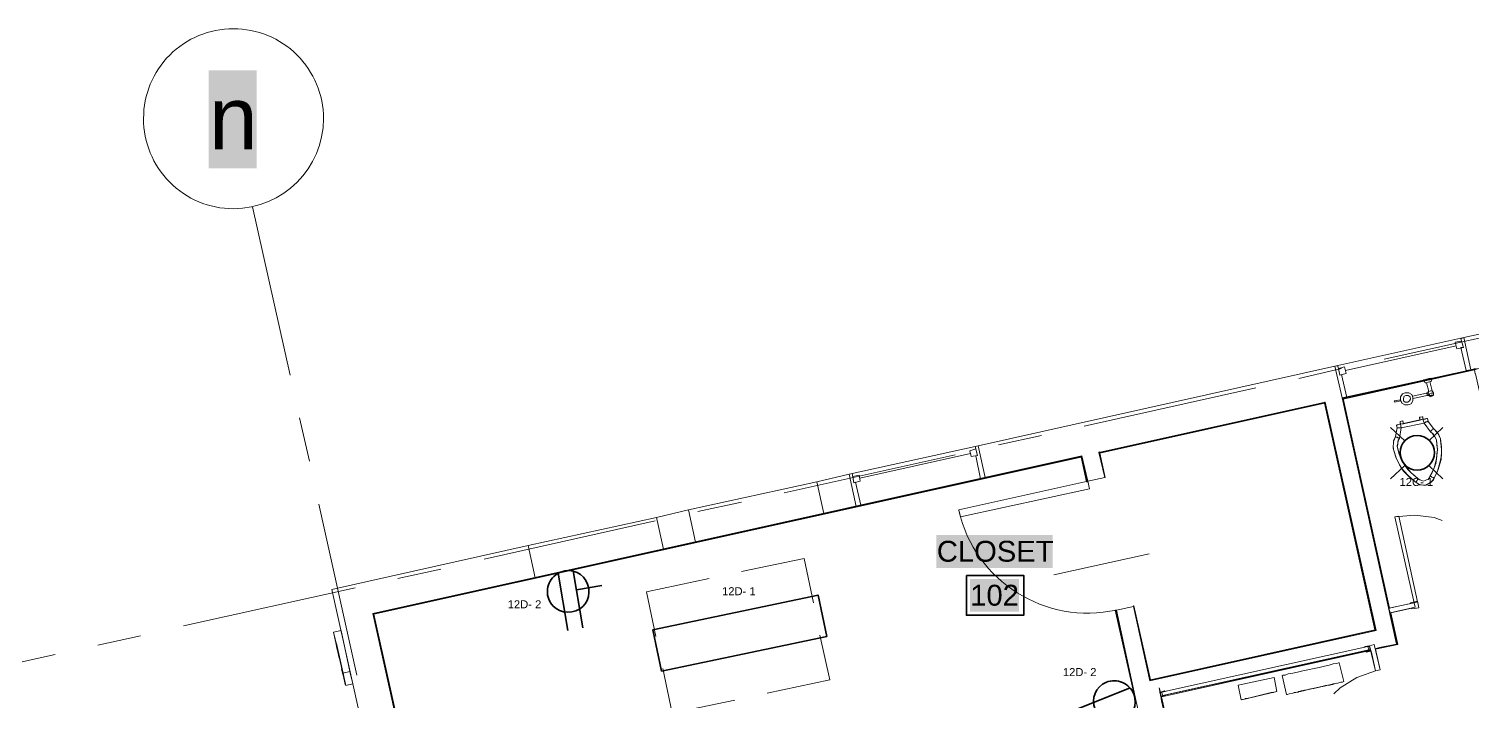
# Model space of a CAD drawing. Header units: inches. Extents: x 14.2 to 49.7, y 0.3 to 22.9.
# Drawn here: x 33.636 to 37.741, y 12.614 to 14.527 of the extents above; entities that cross this region are included whole.
import ezdxf

# ---------------------------------------------------------------- set-up
doc = ezdxf.new("R2010")
doc.units = ezdxf.units.IN
doc.header["$MEASUREMENT"] = 0
doc.layers.add('PDF2_Geometry', color=7, linetype='Continuous')
doc.layers.add('PDF_Text', color=7, linetype='Continuous')
doc.layers.add('PDF_Geometry', color=7, linetype='Continuous', true_color=0x777777)
doc.layers.add('PDF_Solid Fills', color=7, linetype='Continuous', true_color=0xffffff)
doc.styles.add('PDF Arial', font='arial.ttf')

msp = doc.modelspace()

# ---------------------------------------------------------------- linework, layer by layer
at = {"layer": 'PDF2_Geometry', "lineweight": 35}
for points in [[(37.5091, 13.3928), (37.5491, 13.3544)], [(37.6575, 13.3928), (37.6175, 13.3544)], [(37.5091, 13.2461), (37.5491, 13.2844)], [(37.6575, 13.2461), (37.6175, 13.2844)], [(35.1691, 12.8153), (35.1418, 12.978)], [(35.2118, 12.8225), (35.1845, 12.9852)], [(35.2659, 12.9431), (35.1936, 12.9309)], [(36.6149, 12.5906), (36.7681, 12.6518)]]:
    msp.add_lwpolyline(points, dxfattribs=at)
msp.add_lwpolyline([(35.9053, 12.7983), (35.4355, 12.6997), (35.4109, 12.8172), (35.8806, 12.9157)], close=True, dxfattribs=at)
for centre, radius, start, end in [((37.5842, 13.3211), 0.0484, 90.0411, 179.9589), ((35.1706, 12.9256), 0.0597, 99.3032, 189.7827), ((36.723, 12.6125), 0.0597, 21.5617, 112.0411)]:
    msp.add_arc(centre, radius, start, end, dxfattribs=at)
for points in [[(37.5841, 13.3694), (37.6108, 13.3694), (37.6341, 13.3478), (37.6341, 13.3211)], [(37.5841, 13.2711), (37.5575, 13.2711), (37.5358, 13.2944), (37.5358, 13.3211)], [(37.6341, 13.3211), (37.6341, 13.2944), (37.6108, 13.2711), (37.5841, 13.2711)], [(35.1609, 12.9846), (35.1938, 12.9901), (35.2229, 12.968), (35.2284, 12.9351)], [(35.2284, 12.9351), (35.2339, 12.9022), (35.2134, 12.8734), (35.1805, 12.8679)], [(35.1805, 12.8679), (35.1477, 12.8624), (35.1172, 12.8826), (35.1117, 12.9155)], [(36.6687, 12.5906), (36.6564, 12.6215), (36.6697, 12.6555), (36.7006, 12.6679)], [(36.7786, 12.6345), (36.791, 12.6036), (36.7755, 12.5704), (36.7446, 12.5581)]]:
    msp.add_open_spline(points, degree=3, dxfattribs=at)
at = {"layer": 'PDF_Geometry', "lineweight": 9}
msp.add_lwpolyline([(34.2176, 14.5265, 0.416667), (33.9626, 14.2715, 0.415306), (34.2176, 14.0149, 0.413961), (34.4743, 14.2715, 0.415306)], format="xyb", close=True, dxfattribs=at)
for points in [[(34.3793, 13.5416), (34.2726, 14.0199)], [(37.4908, 13.5866), (37.9791, 13.6949)], [(37.4642, 12.7633), (37.5258, 12.7766), (37.3708, 13.4766), (37.7375, 13.5566), (37.7175, 13.6482), (37.3508, 13.5666), (37.3708, 13.4766)], [(37.2475, 13.5316), (37.3692, 13.5599)], [(37.7491, 13.5599), (37.7491, 13.5582), (37.3708, 13.4749)], [(37.3725, 13.4766), (37.5042, 12.8783), (37.3725, 13.4749), (37.7358, 13.5549)], [(37.7591, 13.5599), (37.7475, 13.5566), (37.7358, 13.5549), (37.7475, 13.5566), (37.7491, 13.5566), (37.7475, 13.5566), (37.3742, 13.4732)], [(37.6891, 13.5466), (37.5075, 13.5066)], [(37.7691, 13.2066), (37.8241, 13.2182), (37.7508, 13.5449), (37.7491, 13.5449), (37.7475, 13.5566), (37.7358, 13.5549), (37.7475, 13.5566), (37.7475, 13.5582), (37.7358, 13.5549), (37.7475, 13.5582), (37.7575, 13.5599)], [(37.7475, 13.5582), (37.7358, 13.5549), (37.7475, 13.5582)], [(36.6375, 13.3966), (37.1258, 13.5049)], [(37.6025, 13.5282), (37.6075, 13.5199), (37.6108, 13.5199), (37.6175, 13.4949)], [(37.6225, 13.5232), (37.6241, 13.5232), (37.6225, 13.5232), (37.6158, 13.5216), (37.6108, 13.5199), (37.6075, 13.5199)], [(37.6308, 13.4849), (37.6308, 13.4916), (37.6275, 13.4966), (37.6208, 13.5232)], [(37.6241, 13.5232), (37.6258, 13.5332)], [(37.3225, 13.4649), (36.6792, 13.3216), (37.3225, 13.4632)], [(36.6825, 13.3216), (36.6825, 13.3199), (36.6975, 13.2499), (36.6809, 13.3216), (37.3208, 13.4632), (37.4658, 12.8149), (37.3208, 13.4649), (37.3225, 13.4649), (37.4575, 12.8549)], [(37.3742, 13.4749), (37.5058, 12.8783), (37.5658, 12.8916)], [(37.5375, 13.4716), (37.5208, 13.4682), (37.5192, 13.4682)], [(37.5208, 13.4649), (37.5375, 13.4682)], [(37.5208, 13.4649), (37.5208, 13.4649)], [(37.5408, 13.4616), (37.5492, 13.4566), (37.5592, 13.4566), (37.5675, 13.4599), (37.5725, 13.4682), (37.5725, 13.4782), (37.5691, 13.4866), (37.5608, 13.4916), (37.5508, 13.4916), (37.5425, 13.4882), (37.5375, 13.4799), (37.5375, 13.4699), (37.5408, 13.4616), (37.5492, 13.4566), (37.5592, 13.4566), (37.5675, 13.4599), (37.5725, 13.4682), (37.5725, 13.4782), (37.5691, 13.4866), (37.5608, 13.4916), (37.5508, 13.4916), (37.5425, 13.4882), (37.5375, 13.4799), (37.5375, 13.4699), (37.5408, 13.4632)], [(37.6108, 13.4899), (37.5708, 13.4816)], [(37.5725, 13.4749), (37.6125, 13.4832)], [(37.6175, 13.4932), (37.6108, 13.4916), (37.6125, 13.4882), (37.6125, 13.4849), (37.6141, 13.4832), (37.6191, 13.4832), (37.6208, 13.4799)], [(37.6308, 13.4832), (37.6291, 13.4849), (37.6308, 13.4849), (37.6291, 13.4849), (37.6241, 13.4849), (37.6208, 13.4832), (37.6191, 13.4832), (37.6158, 13.4882), (37.6158, 13.4949), (37.6175, 13.4949), (37.6225, 13.4966), (37.6258, 13.4966), (37.6275, 13.4966)], [(37.6308, 13.4916), (37.6291, 13.4899), (37.6241, 13.4899), (37.6191, 13.4882)], [(37.6241, 13.4849), (37.6208, 13.4832), (37.6191, 13.4832)], [(36.6825, 13.3199), (37.3208, 13.4616), (37.4642, 12.8166), (37.4658, 12.8166), (37.4658, 12.8149), (36.8258, 12.6733), (36.7775, 12.8849), (36.8258, 12.6733), (36.8258, 12.6749), (36.7792, 12.8849), (36.7775, 12.8849), (36.7775, 12.8833), (36.8242, 12.6716), (37.4675, 12.8149)], [(37.5991, 13.4232), (37.5908, 13.4216), (37.5991, 13.4232), (37.6008, 13.4232), (37.6008, 13.4216), (37.6008, 13.4199), (37.6008, 13.4182), (37.6008, 13.4166), (37.5925, 13.4132), (37.5458, 13.4032), (37.5375, 13.4016), (37.5392, 13.3916), (37.5342, 13.3616), (37.5308, 13.3549), (37.5342, 13.3616), (37.5325, 13.3632), (37.5292, 13.3632), (37.5275, 13.3649), (37.5258, 13.3649), (37.5242, 13.3649), (37.5225, 13.3666), (37.5175, 13.3549)], [(34.4343, 13.2966), (34.4059, 13.4199)], [(37.5342, 13.4016), (37.5375, 13.4016), (37.6008, 13.4166), (37.6041, 13.4049), (37.5392, 13.3916), (37.5375, 13.4016), (37.5342, 13.4016), (37.5308, 13.3999), (37.5292, 13.3999), (37.5275, 13.3999), (37.5258, 13.3982), (37.5275, 13.3916), (37.5225, 13.3666), (37.5175, 13.3516), (37.5158, 13.3349), (37.5175, 13.3299), (37.5258, 13.3032), (37.5392, 13.2782), (37.5575, 13.2566), (37.5791, 13.2382), (37.5808, 13.2366), (37.5908, 13.2299), (37.6041, 13.2282), (37.6091, 13.2282), (37.6208, 13.2349), (37.6308, 13.2432), (37.6325, 13.2482), (37.6441, 13.2732), (37.6525, 13.3016), (37.6541, 13.3299), (37.6508, 13.3566), (37.6508, 13.3599), (37.6441, 13.3749), (37.6341, 13.3866), (37.6308, 13.3899), (37.6158, 13.4099), (37.6141, 13.4182), (37.6125, 13.4182), (37.6108, 13.4182), (37.6075, 13.4166), (37.6041, 13.4166), (37.6008, 13.4166), (37.6125, 13.4182)], [(37.6041, 13.4049), (37.6225, 13.3799), (37.6291, 13.3749), (37.6225, 13.3799), (37.6041, 13.4049), (37.5392, 13.3916), (37.5375, 13.3916), (37.5342, 13.3916), (37.5308, 13.3916), (37.5292, 13.3916), (37.5275, 13.3916), (37.5225, 13.3666)], [(37.5275, 13.3916), (37.5258, 13.3982)], [(37.5292, 13.3316), (37.5275, 13.3382), (37.5292, 13.3449), (37.5292, 13.3499), (37.5308, 13.3566), (37.5342, 13.3616), (37.5392, 13.3916)], [(37.6008, 13.4166), (37.6041, 13.4049), (37.6075, 13.4066), (37.6091, 13.4082), (37.6125, 13.4082), (37.6141, 13.4099), (37.6158, 13.4099), (37.6141, 13.4182)], [(37.6191, 13.2332), (37.6275, 13.2399), (37.6325, 13.2482), (37.6425, 13.2682), (37.6491, 13.2916), (37.6541, 13.3132), (37.6541, 13.3366), (37.6508, 13.3599), (37.6458, 13.3716), (37.6391, 13.3816), (37.6308, 13.3899), (37.6158, 13.4099)], [(37.6358, 13.3649), (37.6391, 13.3566), (37.6375, 13.3616), (37.6341, 13.3682), (37.6308, 13.3732), (37.6275, 13.3766), (37.6225, 13.3799), (37.6241, 13.3832), (37.6258, 13.3849), (37.6275, 13.3866), (37.6291, 13.3882), (37.6308, 13.3899)], [(36.3942, 13.3432), (36.5159, 13.3699)], [(37.5158, 13.3416), (37.5175, 13.3299), (37.5242, 13.3082), (37.5342, 13.2866), (37.5458, 13.2682), (37.5625, 13.2516), (37.5808, 13.2366), (37.5891, 13.2316), (37.5991, 13.2282)], [(37.5275, 13.3416), (37.5292, 13.3466), (37.5275, 13.3416), (37.5275, 13.3399), (37.5292, 13.3316), (37.5375, 13.3066), (37.5508, 13.2832), (37.5675, 13.2632), (37.5875, 13.2466), (37.5925, 13.2432), (37.5975, 13.2416), (37.6025, 13.2399), (37.6075, 13.2416), (37.6108, 13.2432), (37.6158, 13.2449), (37.6191, 13.2499), (37.6208, 13.2532), (37.6325, 13.2782), (37.6391, 13.3032), (37.6425, 13.3299), (37.6391, 13.3566), (37.6358, 13.3649), (37.6391, 13.3566), (37.6425, 13.3299), (37.6391, 13.3032), (37.6325, 13.2782), (37.6208, 13.2532), (37.6275, 13.2649), (37.6325, 13.2782), (37.6375, 13.2899), (37.6391, 13.3032), (37.6408, 13.3166), (37.6425, 13.3299), (37.6408, 13.3432), (37.6391, 13.3566), (37.6425, 13.3299), (37.6391, 13.3032), (37.6325, 13.2782), (37.6208, 13.2532)], [(37.6325, 13.2482), (37.6308, 13.2482), (37.6308, 13.2499), (37.6291, 13.2499), (37.6258, 13.2516), (37.6241, 13.2532), (37.6208, 13.2532), (37.6191, 13.2499), (37.6158, 13.2449), (37.6108, 13.2432), (37.6075, 13.2416), (37.6025, 13.2399), (37.5975, 13.2416), (37.5925, 13.2432), (37.5875, 13.2466), (37.5675, 13.2632), (37.5508, 13.2832), (37.5375, 13.3066), (37.5292, 13.3316), (37.5275, 13.3399)], [(37.5292, 13.3516), (37.5292, 13.3499)], [(37.5292, 13.3449), (37.5292, 13.3432)], [(37.6225, 13.3799), (37.6291, 13.3749)], [(37.6341, 13.3666), (37.6291, 13.3732), (37.6341, 13.3666), (37.6308, 13.3732)], [(34.6159, 12.8616), (36.6309, 13.3099)], [(36.6309, 13.3099), (34.6159, 12.8616)], [(35.7842, 13.2066), (36.2709, 13.3149)], [(36.6309, 13.3116), (36.6309, 13.3116)], [(36.6309, 13.3099), (36.6459, 13.2382), (36.6309, 13.3116)], [(37.5875, 13.2466), (37.5775, 13.2549), (37.5675, 13.2632), (37.5575, 13.2732), (37.5508, 13.2832), (37.5425, 13.2949), (37.5375, 13.3066), (37.5325, 13.3199), (37.5292, 13.3316), (37.5375, 13.3066), (37.5508, 13.2832), (37.5675, 13.2632), (37.5875, 13.2466), (37.5858, 13.2449), (37.5841, 13.2416), (37.5825, 13.2399), (37.5825, 13.2382), (37.5808, 13.2382), (37.5808, 13.2366)], [(36.6975, 13.2499), (36.6975, 13.2499)], [(37.6025, 13.2282), (37.6091, 13.2282), (37.6158, 13.2316)], [(35.5392, 13.1532), (35.6626, 13.1799)], [(34.5693, 12.6883), (34.4609, 13.1749)], [(37.6558, 13.1282), (37.6325, 13.1366), (37.5775, 13.1432), (37.5208, 13.1382), (37.5325, 13.1399), (37.5858, 12.8966), (37.5758, 12.8933), (37.5208, 13.1382)], [(34.9309, 13.0183), (35.4176, 13.1266)], [(34.6859, 12.9633), (34.8076, 12.9899)], [(34.076, 12.8283), (34.5643, 12.9366)], [(37.5658, 12.8933), (37.5858, 12.8983), (37.5658, 12.8933)], [(36.7858, 12.6133), (36.7292, 12.8733), (36.7275, 12.8733), (36.7259, 12.8733), (36.7842, 12.6116), (36.7842, 12.6133), (36.7858, 12.6133), (37.1575, 10.945)], [(36.7858, 12.6133), (36.7275, 12.8733), (36.7858, 12.6133)], [(37.5691, 12.8783), (37.5092, 12.8649), (37.5292, 12.7749), (37.5275, 12.7749), (37.5275, 12.7766), (37.5275, 12.7749), (37.5292, 12.7749), (37.4658, 12.7616), (37.5275, 12.7766), (37.4658, 12.7616), (37.4792, 12.7033), (37.4625, 12.7749), (37.4492, 12.7716), (37.4658, 12.6999), (37.4792, 12.7033), (37.4658, 12.6999), (37.4558, 12.7483), (37.4542, 12.7483), (37.4525, 12.7566), (37.4392, 12.7533), (37.4392, 12.7549), (37.4508, 12.7583), (37.4492, 12.7699)], [(37.5075, 12.8649), (37.5275, 12.7766), (37.5075, 12.8649)], [(37.5691, 12.8766), (37.5891, 12.8799), (37.5691, 12.8766)], [(37.5691, 12.8783), (37.5691, 12.8766), (37.5691, 12.8783)], [(34.5243, 12.8149), (34.5026, 12.8099)], [(34.5243, 12.8149), (34.5026, 12.8099)], [(34.5243, 12.8149), (34.5026, 12.8099)], [(34.5243, 12.8149), (34.5026, 12.8099)], [(34.5309, 12.6899), (34.5026, 12.8099), (34.5376, 12.6583), (34.5109, 12.7783)], [(34.5376, 12.6583), (34.5026, 12.8099)], [(34.5359, 12.6616), (34.5176, 12.7483), (34.5026, 12.8099), (34.5176, 12.7483), (34.5376, 12.6583), (34.5259, 12.7099), (34.5209, 12.7349), (34.5259, 12.7099), (34.5376, 12.6583), (34.5259, 12.7049)], [(34.5293, 12.6933), (34.5026, 12.8099)], [(34.5243, 12.8149), (34.5493, 12.6983)], [(33.8326, 12.7733), (33.9543, 12.7999)], [(34.5226, 12.7249), (34.5126, 12.7649), (34.5076, 12.7916)], [(37.4358, 12.7683), (37.4358, 12.7699), (37.4492, 12.7716)], [(33.2227, 12.6383), (33.711, 12.7466)], [(37.4475, 12.7599), (36.8692, 12.6316), (36.8692, 12.6299), (36.8575, 12.6266), (37.4508, 12.7583)], [(37.4508, 12.7599), (36.8575, 12.6266), (37.4508, 12.7599)], [(36.8692, 12.6316), (37.4508, 12.7599)], [(37.2008, 12.6866), (37.2125, 12.6333)], [(37.4658, 12.6999), (37.4125, 12.6816), (37.3658, 12.6516), (37.3475, 12.6349)], [(37.3758, 12.6699), (37.3625, 12.7233)], [(34.5576, 12.6633), (34.5376, 12.6583)], [(34.5576, 12.6633), (34.5376, 12.6583)], [(34.5576, 12.6633), (34.5376, 12.6583)], [(34.5376, 12.6583), (34.5576, 12.6633), (34.5376, 12.6583)], [(34.5576, 12.6633), (34.5376, 12.6583)], [(36.8558, 12.6266), (36.8508, 12.6516), (36.8542, 12.6399), (36.8658, 12.6433), (36.8675, 12.6416)], [(37.3442, 12.6616), (37.3425, 12.6616), (37.3392, 12.6616), (37.3342, 12.6599), (37.3275, 12.6583), (37.3208, 12.6566), (37.3008, 12.6533), (37.3175, 12.6566), (37.3242, 12.6583), (37.3308, 12.6599), (37.3358, 12.6599), (37.3408, 12.6616), (37.3442, 12.6616), (37.3442, 12.6633)], [(36.8525, 12.6383), (36.8558, 12.6283), (36.8575, 12.6149), (36.8558, 12.6283), (36.8592, 12.6149), (36.8575, 12.6149), (36.9292, 12.2983), (36.9325, 12.2883), (36.9442, 12.2899), (36.9458, 12.2899), (37.5142, 12.4149), (37.5142, 12.4166), (37.5275, 12.4199), (37.5225, 12.4466)], [(36.8542, 12.6383), (36.8558, 12.6283)], [(36.8575, 12.6266), (36.8575, 12.6266)], [(36.8575, 12.6149), (36.8592, 12.6149), (36.8575, 12.6266), (36.9325, 12.2883), (36.8575, 12.6266), (36.9342, 12.2883)], [(36.8575, 12.6266), (36.8575, 12.6266)], [(37.1858, 12.6416), (37.0858, 12.6183), (37.1858, 12.6416)], [(37.1692, 12.6383), (37.1008, 12.6216), (37.1692, 12.6383)]]:
    msp.add_lwpolyline(points, dxfattribs=at)
at = {"layer": 'PDF_Geometry', "lineweight": 18}
for points in [[(37.8841, 12.9483), (38.1175, 11.9066), (38.1641, 11.9166), (38.7574, 12.0483), (38.7658, 12.0083), (38.8141, 12.0183), (38.8008, 12.08), (39.0291, 12.13), (39.0191, 12.1783), (38.7891, 12.1283), (38.7408, 12.1166), (38.1491, 11.985), (37.7975, 13.5699), (37.8291, 13.5782), (37.8091, 13.6682), (37.7175, 13.6482), (37.7375, 13.5566), (37.7491, 13.5599), (37.7491, 13.5582)], [(36.7858, 12.6133), (36.7292, 12.8733), (36.7775, 12.8833), (36.8242, 12.6716), (37.4675, 12.8149), (37.3225, 13.4649), (36.6792, 13.3216), (36.6959, 13.2499), (36.6475, 13.2399), (36.6309, 13.3116), (36.6259, 13.3099), (36.3559, 13.2499), (36.3359, 13.3399), (37.3508, 13.5666), (37.3708, 13.4766), (37.5258, 12.7766), (37.4775, 12.7666), (37.4642, 12.7633)], [(37.3708, 13.4766), (37.3708, 13.4766)], [(36.8692, 12.6316), (37.4508, 12.7599)], [(36.8558, 12.6283), (37.2625, 10.795), (37.9008, 10.9367)]]:
    msp.add_lwpolyline(points, dxfattribs=at)
at = {"layer": 'PDF_Geometry', "lineweight": 13}
for points in [[(37.6925, 13.6349), (37.6975, 13.6166), (37.7158, 13.6199), (37.7108, 13.6382)], [(37.3775, 13.5649), (37.3825, 13.5466), (37.3642, 13.5416), (37.3608, 13.5599)], [(36.3125, 13.3266), (36.3159, 13.3099), (36.3342, 13.3132), (36.3292, 13.3316)], [(35.9975, 13.2566), (36.0009, 13.2399), (35.9825, 13.2349), (35.9792, 13.2532)], [(36.2859, 13.1382), (36.2809, 13.1582), (36.6475, 13.2399), (36.6525, 13.2182)], [(34.5293, 12.6933), (34.5376, 12.6583), (34.5576, 12.6633), (34.5493, 12.6983)]]:
    msp.add_lwpolyline(points, close=True, dxfattribs=at)
for points in [[(37.7175, 13.6482), (37.7091, 13.6449), (37.7158, 13.6199), (37.7091, 13.6199), (37.7241, 13.5549), (37.7375, 13.5566)], [(37.3808, 13.5549), (37.6958, 13.6249)], [(37.3508, 13.5666), (37.3592, 13.5682), (37.3642, 13.5416), (37.3692, 13.5432), (37.3842, 13.4782), (37.3708, 13.4766)], [(36.3359, 13.3399), (36.3275, 13.3382), (36.3342, 13.3132), (36.3292, 13.3116), (36.3425, 13.2466), (36.3559, 13.2499)], [(35.9992, 13.2482), (36.3142, 13.3182)], [(35.9692, 13.2599), (35.9775, 13.2616), (35.9825, 13.2349), (35.9875, 13.2366), (36.0025, 13.1716), (35.9892, 13.1682)]]:
    msp.add_lwpolyline(points, dxfattribs=at)
at = {"layer": 'PDF_Geometry', "lineweight": 9}
for points in [[(37.6025, 13.5282), (37.6058, 13.5282), (37.6108, 13.5299), (37.6175, 13.5316), (37.6241, 13.5316), (37.6258, 13.5332), (37.6241, 13.5316), (37.6175, 13.5316), (37.6108, 13.5299), (37.6058, 13.5282)], [(37.5208, 13.4666), (37.5192, 13.4682), (37.5208, 13.4666), (37.5208, 13.4649), (37.5208, 13.4666), (37.5208, 13.4682), (37.5208, 13.4666), (37.5208, 13.4649)], [(37.5375, 13.4699), (37.5375, 13.4716), (37.5375, 13.4699), (37.5375, 13.4682)], [(37.5575, 13.4649), (37.5625, 13.4682), (37.5658, 13.4732), (37.5642, 13.4799), (37.5592, 13.4832), (37.5525, 13.4832), (37.5475, 13.4816), (37.5458, 13.4749), (37.5458, 13.4682), (37.5508, 13.4649)], [(37.6191, 13.4832), (37.6191, 13.4866), (37.6191, 13.4882), (37.6191, 13.4866)], [(37.6208, 13.4799), (37.6225, 13.4816), (37.6258, 13.4816), (37.6291, 13.4832), (37.6308, 13.4832), (37.6291, 13.4832), (37.6258, 13.4816), (37.6225, 13.4816)], [(37.5925, 13.4132), (37.5925, 13.4166), (37.5925, 13.4182), (37.5925, 13.4199), (37.5925, 13.4216), (37.5908, 13.4216)], [(37.5358, 13.4099), (37.5442, 13.4116)], [(37.5375, 13.4016), (37.5375, 13.4032), (37.5358, 13.4049), (37.5358, 13.4066), (37.5358, 13.4082), (37.5358, 13.4099)], [(37.5458, 13.4032), (37.5442, 13.4116), (37.5442, 13.4099), (37.5442, 13.4082), (37.5458, 13.4049)], [(36.3359, 13.3399), (36.3559, 13.2499), (35.9892, 13.1682), (35.9692, 13.2599)], [(37.5308, 13.3532), (37.5292, 13.3482)], [(35.2976, 10.3584), (35.3176, 10.3634), (35.2359, 10.7283), (35.2159, 10.725), (35.2976, 10.3584), (35.1776, 10.3317), (34.8793, 11.67), (34.6143, 12.8633), (36.6309, 13.3116), (36.6475, 13.2399), (36.6459, 13.2382), (36.6442, 13.2382), (36.6292, 13.3082), (34.6176, 12.8616), (34.8826, 11.67), (35.1792, 10.335), (35.1776, 10.3334), (34.8809, 11.67), (34.6159, 12.8616), (34.8809, 11.67), (35.1776, 10.3334), (35.1792, 10.335), (35.2976, 10.3617), (35.2976, 10.36)], [(36.6959, 13.2499), (36.6792, 13.3216), (36.6809, 13.3232), (36.6975, 13.2499)], [(35.8776, 13.2382), (35.8976, 13.1482), (35.5326, 13.0666), (35.5126, 13.1582)], [(35.4209, 13.1366), (35.4409, 13.0466), (35.0759, 12.9649), (35.0559, 13.0566)], [(37.5075, 12.8649), (37.5791, 12.8816), (37.5758, 12.8933), (37.5042, 12.8783)], [(37.5658, 12.8933), (37.5658, 12.8916)], [(37.5858, 12.8983), (37.5891, 12.8799)], [(34.6159, 12.8616), (34.6176, 12.8616)], [(34.5026, 12.8099), (34.5243, 12.8149)], [(34.5026, 12.8099), (34.5193, 12.7366), (34.5026, 12.8099), (34.5243, 12.8149)], [(37.4642, 12.8166), (37.4658, 12.8166), (37.4658, 12.8149), (36.8258, 12.6733), (36.8258, 12.6749)], [(36.8608, 12.6299), (37.4475, 12.7599), (37.4442, 12.7699), (36.8575, 12.6399)], [(37.4492, 12.7699), (37.4508, 12.7583), (37.4392, 12.7549), (37.4392, 12.7533), (37.4525, 12.7566), (37.4542, 12.7483), (37.4558, 12.7483), (37.4492, 12.7716), (37.4358, 12.7699), (37.4358, 12.7683)], [(37.4508, 12.7599), (37.4508, 12.7583), (37.4392, 12.7549), (37.4392, 12.7533), (37.4525, 12.7566), (37.4542, 12.7483), (37.4558, 12.7483), (37.4542, 12.7483), (37.4525, 12.7566), (37.4392, 12.7533), (37.4392, 12.7549), (37.4508, 12.7583)], [(37.3058, 12.7099), (37.3208, 12.7133), (37.3342, 12.7166), (37.3458, 12.7199), (37.3558, 12.7216), (37.3608, 12.7233), (37.3625, 12.7233), (37.3608, 12.7233), (37.3558, 12.7216), (37.3458, 12.7199), (37.3342, 12.7166), (37.3208, 12.7133), (37.3058, 12.7099), (37.2592, 12.6999), (37.2442, 12.6966), (37.2308, 12.6933), (37.2175, 12.6916), (37.2092, 12.6883), (37.2025, 12.6883), (37.2008, 12.6866), (37.2025, 12.6883), (37.2092, 12.6883), (37.2175, 12.6916), (37.2308, 12.6933), (37.2442, 12.6966), (37.2592, 12.6999)], [(34.5376, 12.6583), (34.5576, 12.6633)], [(36.8558, 12.6283), (36.8542, 12.6383), (36.8675, 12.6416), (36.8658, 12.6433), (36.8542, 12.6399), (36.8508, 12.6516), (36.8558, 12.6266), (36.8692, 12.6299), (36.8692, 12.6316)], [(37.1775, 12.6816), (37.0758, 12.6599), (37.0842, 12.6183), (37.1858, 12.6416), (37.1775, 12.6816), (37.1858, 12.6416), (37.0842, 12.6183), (37.0758, 12.6599)], [(37.3175, 12.6566), (37.2708, 12.6466), (37.2558, 12.6433), (37.2425, 12.6399), (37.2308, 12.6366), (37.2208, 12.6349), (37.2158, 12.6333), (37.2125, 12.6333), (37.2158, 12.6333), (37.2208, 12.6349), (37.2308, 12.6366), (37.2425, 12.6399), (37.2558, 12.6433), (37.2708, 12.6466), (37.3175, 12.6566), (37.3325, 12.6599), (37.3458, 12.6633), (37.3592, 12.6649), (37.3675, 12.6683), (37.3725, 12.6683), (37.3758, 12.6699), (37.3725, 12.6683), (37.3675, 12.6683), (37.3592, 12.6649), (37.3458, 12.6633), (37.3325, 12.6599), (37.3175, 12.6566), (37.3275, 12.6583), (37.3358, 12.6599), (37.3442, 12.6616), (37.3492, 12.6633), (37.3542, 12.6649), (37.3492, 12.6633), (37.3442, 12.6616), (37.3358, 12.6599), (37.3275, 12.6583), (37.3175, 12.6566), (37.2708, 12.6466), (37.2608, 12.6433), (37.2525, 12.6416), (37.2442, 12.6399), (37.2392, 12.6383), (37.2342, 12.6383), (37.2392, 12.6383), (37.2442, 12.6399), (37.2525, 12.6416), (37.2608, 12.6433), (37.2708, 12.6466)], [(37.2875, 12.6499), (37.2708, 12.6466), (37.2642, 12.6449), (37.2575, 12.6433), (37.2525, 12.6416), (37.2475, 12.6416), (37.2458, 12.6399), (37.2442, 12.6399), (37.2458, 12.6399), (37.2492, 12.6416), (37.2542, 12.6433), (37.2608, 12.6433), (37.2675, 12.6449)], [(37.2975, 12.6516), (37.2775, 12.6483), (37.2908, 12.6499), (37.3108, 12.6549)], [(36.8575, 12.6266), (36.8692, 12.6299), (36.8692, 12.6316), (36.8692, 12.6299)], [(36.8575, 12.6149), (36.8592, 12.6149), (36.8575, 12.6266), (36.8592, 12.6149)], [(37.1008, 12.6216), (37.0975, 12.6216), (37.0958, 12.6216), (37.0975, 12.6216)], [(37.1758, 12.6383), (37.1742, 12.6383), (37.1692, 12.6383), (37.1742, 12.6383)]]:
    msp.add_lwpolyline(points, close=True, dxfattribs=at)
at = {"layer": 'PDF_Geometry', "lineweight": 18}
for points in [[(35.8776, 13.2382), (35.9692, 13.2599), (35.9892, 13.1682), (35.8976, 13.1482)], [(35.4209, 13.1366), (35.5126, 13.1582), (35.5326, 13.0666), (35.4409, 13.0466)], [(35.1043, 10.235), (34.9943, 10.7317), (34.7343, 10.7317), (34.7343, 10.78), (34.9826, 10.78), (34.8076, 11.5683), (34.8009, 11.5683), (34.5509, 11.5683), (34.5509, 11.6666), (34.7793, 11.6666), (34.4976, 12.9316), (34.5943, 12.9533), (35.0559, 13.0566), (35.0759, 12.9649), (34.6143, 12.8633), (34.8793, 11.67), (35.1942, 10.255)]]:
    msp.add_lwpolyline(points, close=True, dxfattribs=at)
at = {"layer": 'PDF_Geometry', "color": 8, "lineweight": 9, "true_color": 0x7f7f7f}
for points in [[(35.6626, 12.9833), (35.8409, 13.0199), (35.8676, 12.8933)], [(35.4192, 12.7983), (35.3926, 12.9249), (35.5709, 12.9633)], [(35.8859, 12.8016), (35.9142, 12.6749), (35.7359, 12.6366)], [(35.6442, 12.6166), (35.4659, 12.5799), (35.4392, 12.7066)]]:
    msp.add_lwpolyline(points, dxfattribs=at)
at = {"layer": 'PDF_Geometry', "color": 7, "lineweight": 18}
msp.add_lwpolyline([(36.8225, 13.0333), (36.5509, 12.9733)], dxfattribs=at)
at = {"layer": 'PDF_Geometry', "color": 7, "lineweight": 35}
msp.add_lwpolyline([(36.3025, 12.9716), (36.4659, 12.9716), (36.4659, 12.8583), (36.3025, 12.8583)], close=True, dxfattribs=at)
at = {"layer": 'PDF_Geometry', "lineweight": 9}
msp.add_arc((36.6476, 13.2406), 0.3762, 192.8969, 282.5197, dxfattribs=at)
at = {"layer": 'PDF_Solid Fills', "lineweight": 9, "transparency": 33554559}
msp.add_solid([(34.1476, 14.1299), (34.2843, 14.1299), (34.1476, 14.4082), (34.2843, 14.4082)], dxfattribs=at)
at = {"layer": 'PDF_Solid Fills', "lineweight": 35, "transparency": 33554559}
for points in [[(36.2175, 12.9933), (36.5475, 12.9933), (36.2175, 13.0866), (36.5475, 13.0866)], [(36.3125, 12.8683), (36.4525, 12.8683), (36.3125, 12.9616), (36.4525, 12.9616)]]:
    msp.add_solid(points, dxfattribs=at)

# ---------------------------------------------------------------- texts
at = {"layer": 'PDF_Text', "color": 8, "true_color": 0x777777, "insert": (34.1485, 14.2727), "char_height": 0.1787, "attachment_point": 4, "style": 'PDF Arial'}
msp.add_mtext('n', dxfattribs=at)
at = {"layer": 'PDF_Text', "attachment_point": 4, "style": 'PDF Arial'}
for s, insert, char_height in [('12C- 1', (37.5343, 13.2374), 0.02276), ('CLOSET', (36.2185, 13.04), 0.05939), ('12D- 1', (35.6077, 12.9268), 0.02276), ('102', (36.3135, 12.915), 0.05939), ('12D- 2', (34.9982, 12.8896), 0.02276), ('12D- 2', (36.577, 12.6968), 0.02276)]:
    msp.add_mtext(s, dxfattribs=dict(at, insert=insert, char_height=char_height))

doc.saveas('drawing.dxf')
